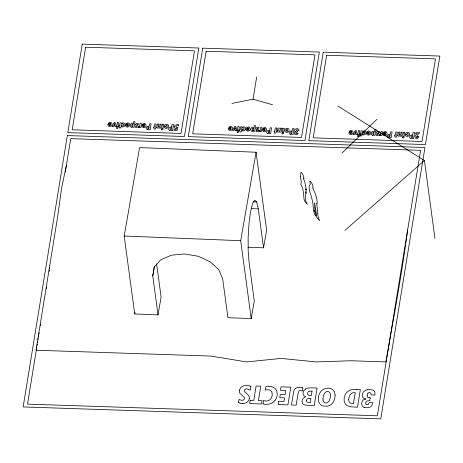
<?xml version="1.0" encoding="UTF-8"?>
<svg xmlns="http://www.w3.org/2000/svg" width="463" height="463" viewBox="0 0 463 463"><rect width="100%" height="100%" fill="white"/><g stroke="black" fill="none" stroke-linecap="round" stroke-linejoin="round"><path stroke-width="0.69" d="M367.113 395.396L367.385 396.918A1.945 1.447 -7.7 0 0 367.981 397.416L369.688 397.763M174.256 126.74L175.205 125.126L177.161 124.628A3.64 2.714 -7.7 0 1 178.643 124.894M407.625 229.966C401.843 274.189 393.579 318.012 385.899 361.921L350.919 360.752L316.246 361.921L280.948 358.42L246.594 361.921L210.978 356.082L36.056 350.236L57.603 216.985L61.608 188.1L66.423 165.193M418.847 136.898C416.168 141.904 412.637 135.809 417.366 133.743L415.624 133.685L415.791 132.673L419.628 132.8C420.109 131.718 413.795 139.05 417.348 137.517A4.989 3.721 -7.7 0 0 417.58 136.643M36.814 347.019L27.52 404.112L377.362 415.797L420.589 150.33L70.746 138.645L65.289 172.184M37.046 345.595L37.277 344.165M37.515 342.742L37.746 341.312M37.978 339.883L38.209 338.459M38.441 337.029L38.672 335.606M38.904 334.176L39.141 332.747M40.298 325.611L40.536 324.187M46.346 288.507L46.578 287.077M49.13 271.376L49.367 269.952M49.599 268.523L49.83 267.093M138.373 127.464L138.64 126.422M139.676 126.729L139.56 127.429L140.902 127.475L141.551 123.511L140.104 123.465L139.803 125.323A4.514 3.363 -7.7 0 1 139.618 126.029L139.502 126.191M148.785 128.76L149.057 127.122M171.235 129.513L171.507 127.869M263.545 247.844L266.63 230.157L256.091 152.234L139.606 147.575L124.194 236.032L134.733 313.955L158.028 314.886L152.761 275.925L154.214 267.082L160.759 259.801L171.414 255.188L184.546 253.944L198.158 256.253L210.185 261.774L218.785 269.663L222.651 278.714L227.923 317.676L251.218 318.608L254.303 300.915L249.03 261.954L248.174 250.992L248.151 237.652L248.967 223.976L250.495 212.042L252.503 203.668L254.691 200.126L256.716 201.961L258.279 208.882L263.545 247.844L248.018 247.225M242.456 129.733L242.282 130.78A2.575 1.921 -7.7 0 0 243.249 130.965C245.708 131.376 246.692 126.85 243.92 126.856A1.759 1.314 -7.7 0 0 242.89 127.053L242.722 128.095A0.891 0.666 -7.7 0 1 243.364 127.898C244.667 127.91 244.232 130.086 243.075 129.941A1.14 0.851 -7.7 0 1 242.462 129.727M231.934 103.417L253.047 99.198L256.67 76.939M253.354 130.618L253.255 131.226L254.609 131.272L255.512 125.71L254.129 125.664C255.078 130.034 252.289 125.294 251.201 128.089C250.639 129.102 250.512 131.232 252.127 131.232M258.875 131.486L259.141 130.45A1.007 0.747 -7.7 0 0 260.05 130.259M269.287 132.788L269.559 131.145M277.464 130.774L277.904 128.066L279.345 128.112C276.874 132.186 281.55 131.799 280.335 128.147L281.776 128.193L281.134 132.158L279.791 132.111C280.283 130.913 277.869 133.089 277.447 131.596A4.393 3.276 -7.7 0 1 277.482 130.774M238.468 402.567L238.977 399.442L241.483 400.281L243.214 400.148L244.435 399.042L244.308 397.468A3.067 2.286 -7.7 0 0 244.146 397.231L243.804 396.855A21.836 16.28 -7.7 0 0 242.299 395.587L239.851 393.209A4.526 3.374 -7.7 0 1 239.701 392.937A7.373 5.498 -7.7 0 1 239.429 390.65M291.736 133.535L292.008 131.897M250.859 386.455L250.263 390.13L247.016 388.851L245.483 389.065L244.423 389.881L244.395 391.449L246.357 393.301A22.484 16.761 -7.7 0 1 247.421 394.221L248.695 395.709A7.425 5.533 -7.7 0 1 249.25 398.481M297.344 131.359C297.894 132.765 295.272 131.978 295.84 133.466C296.06 133.813 296.65 133.761 296.858 133.419C301.176 132.621 294.109 136.984 294.497 133.008A1.626 1.21 -7.7 0 1 295.811 131.695M263.013 403.84L263.551 400.53A6.904 5.145 -7.7 0 0 266.022 401.027L266.879 400.987A4.242 3.16 -7.7 0 0 268.702 400.489L269.854 399.76A6.847 5.105 -7.7 0 0 270.838 398.753L272.07 396.108A14.949 11.147 -7.7 0 0 272.238 395.17L271.972 392.485A6.876 5.128 -7.7 0 0 271.202 391.212L270.27 390.425A4.387 3.27 -7.7 0 0 268.609 389.817L267.764 389.736A6.337 4.723 -7.7 0 0 265.258 390.095L265.831 386.53A7.333 5.469 -7.7 0 1 268.615 386.2M302.31 390.951L302.831 387.739M312.062 391.044L311.31 395.662L308.248 395.078A2.014 1.505 -7.7 0 1 307.791 394.586L307.6 393.475A6.303 4.699 -7.7 0 1 307.663 393.018L308.15 391.941A2.112 1.574 -7.7 0 1 308.96 391.333L312.016 391.044M373.855 134.646L373.757 135.254L375.111 135.294L376.014 129.738L374.631 129.692C375.597 133.94 372.779 129.385 371.702 132.111C371.141 133.124 371.013 135.26 372.628 135.254M379.376 135.514L379.643 134.473M389.788 136.811L390.06 135.173M412.238 137.563L412.51 135.919M370.25 397.758L369.775 400.663L366.8 401.027A2.014 1.499 -7.7 0 0 366.1 401.554L365.585 403.672L366.765 404.737L368.415 404.361L369.219 402.619L372.987 402.746L371.621 405.987A4.699 3.501 -7.7 0 1 369.439 407.347L367.037 407.718A9.086 6.777 -7.7 0 1 366.025 407.7L364.08 407.324M149.196 126.225L149.601 123.777L151.1 123.829L150.139 129.727L148.525 129.675A4.943 3.687 -7.7 0 1 147.928 129.628L147.315 129.501M171.646 126.978L172.051 124.53L173.55 124.582L172.589 130.479L170.974 130.427A4.943 3.687 -7.7 0 1 170.378 130.381L169.765 130.248M269.697 130.253L270.103 127.805L271.602 127.852L270.641 133.755L269.026 133.697A4.943 3.687 -7.7 0 1 268.43 133.657L267.817 133.523M292.147 131L292.552 128.552L294.051 128.604L293.091 134.501L291.476 134.449A4.943 3.687 -7.7 0 1 290.88 134.403L290.266 134.276M390.199 134.276L390.604 131.828L392.103 131.88L391.142 137.777L389.528 137.725A4.943 3.687 -7.7 0 1 388.932 137.679L388.318 137.552M412.649 135.028L413.054 132.58L414.553 132.626L413.592 138.53L411.977 138.472A4.943 3.687 -7.7 0 1 411.381 138.425L410.768 138.298M134.733 313.955L134.976 312.537M152.761 275.925L154.486 266.017M158.028 314.886L161.112 297.194L156.61 263.898M251.218 318.608L240.685 240.685L256.091 152.234M177.919 127.73L176.907 130.624L173.88 130.52L174.042 129.518L175.992 129.582L176.31 128.517M178.631 124.906L178.261 125.971L176.716 125.699L175.842 126.468L176.224 127.441L177.838 127.73M274.796 400.721L276.133 398.753L276.99 396.461A20.609 15.366 -7.7 0 0 277.268 394.956L276.822 391.027A10.828 8.074 -7.7 0 0 275.155 388.596L274.137 387.786A8.803 6.563 -7.7 0 0 271.665 386.657L268.615 386.206M341.914 153.091L376.992 119.24M344.987 230.319L424.426 160.534L337.845 105.986M368.079 393.104L368.166 393.029A1.725 1.285 -7.7 0 1 369.515 392.56L370.909 393.151L371.095 394.945L374.989 395.072L374.804 391.895A5.041 3.756 -7.7 0 0 372.663 390.054L370.278 389.586A9.966 7.425 -7.7 0 0 369.161 389.562L367.061 389.829M305.696 388.908L303.653 390.882L302.935 393.619L303.572 395.541L305.655 396.832L303.178 398.244L302.073 400.599A10.875 8.102 -7.7 0 0 302.003 401.213L302.513 403.435A4.213 3.143 -7.7 0 0 303.601 404.43L307.085 405.397L314.198 405.744L317.08 388.046L312.768 387.901A31.287 23.324 -7.7 0 0 309.851 387.884L308.659 387.982A6.141 4.578 -7.7 0 0 305.684 388.897M365.353 399.193L365.805 398.932L364.231 398.469A4.439 3.31 -7.7 0 1 362.373 396.588L362.263 394.87A10.979 8.184 -7.7 0 1 362.419 394.048L363.264 392.219A5.984 4.462 -7.7 0 1 367.055 389.817M369.769 397.763L370.192 397.752M242.259 403.574L243.897 403.487A5.608 4.184 -7.7 0 0 246.692 402.474A6.239 4.653 -7.7 0 0 248.475 400.721L249.123 399.222A10.082 7.518 -7.7 0 0 249.268 398.481M131.585 127.203C129.912 127.186 130.062 124.501 131.081 123.54C132.615 121.636 134.241 126.173 133.628 121.642L135.011 121.688L134.108 127.25L132.754 127.203L132.852 126.596A1.597 1.192 -7.7 0 1 131.642 127.279M298.924 130.468L297.628 130.421L297.489 129.744L296.771 129.704L296.314 130.902L297.159 131.359M417.603 136.643L418.87 136.683M356.869 389.371L360.37 389.493L357.488 407.191L350.989 406.832L347.134 405.6A7.877 5.874 -7.7 0 1 345.514 404.297L344.246 401.762L344.136 398.388A23.752 17.704 -7.7 0 1 344.489 396.548L345.624 393.822A9.59 7.148 -7.7 0 1 349.455 390.442A7.865 5.863 -7.7 0 1 352.841 389.476L353.066 389.447A23.416 17.455 -7.7 0 1 356.869 389.395M253.111 201.816L256.716 201.961M251.218 208.605L258.279 208.882M124.194 236.032L240.685 240.685M390.014 134.264L389.887 134.258A2.367 1.765 -7.7 0 0 387.323 135.578A2.367 1.765 -7.7 0 0 388.254 137.627M171.46 126.966L171.333 126.96A2.367 1.765 -7.7 0 0 168.769 128.28A2.367 1.765 -7.7 0 0 169.701 130.323M253.047 99.198L272.562 104.771M378.277 133.055L378.306 133.072A1.661 1.239 -7.7 0 1 377.854 132.748C383.138 130.416 373.155 131.052 377.38 133.911M257.775 129.032C261.757 131.828 252.242 132.123 257.278 130.19M256.861 129.877C252.804 126.671 262.828 126.694 257.364 128.72M378.474 133.165C381.848 136.064 372.779 135.977 377.779 134.212A1.551 1.157 -7.7 0 0 377.374 133.923M424.426 160.534L434.96 238.457M176.293 128.627A2.471 1.84 -7.7 0 1 174.14 126.735M171.055 129.565A1.175 0.88 -7.7 0 1 170.129 128.65A1.175 0.88 -7.7 0 1 171.345 127.805M147.251 129.576A2.367 1.765 -7.7 0 1 146.32 127.528A2.367 1.765 -7.7 0 1 148.843 126.237M148.606 128.812A1.175 0.88 -7.7 0 1 147.68 127.898A1.175 0.88 -7.7 0 1 148.895 127.053M139.641 126.723A1.458 1.088 -7.7 0 1 138.385 127.556M139.548 126.231A1.007 0.747 -7.7 0 1 138.651 126.387M410.704 138.373A2.367 1.765 -7.7 0 1 409.772 136.325A2.367 1.765 -7.7 0 1 412.296 135.034M412.058 137.615A1.175 0.88 -7.7 0 1 411.132 136.695A1.175 0.88 -7.7 0 1 412.348 135.856M389.609 136.863A1.175 0.88 -7.7 0 1 388.683 135.948A1.175 0.88 -7.7 0 1 389.898 135.103M379.388 135.607A1.458 1.088 -7.7 0 0 380.644 134.768L380.563 135.48L381.906 135.526L382.554 131.561L381.107 131.509L380.806 133.373A4.514 3.363 -7.7 0 1 380.621 134.073L380.505 134.235A1.007 0.747 -7.7 0 1 379.66 134.438M373.809 134.629A1.597 1.192 -7.7 0 1 372.646 135.323M295.811 131.833A2.193 1.638 -7.7 0 1 294.763 129.883A2.193 1.638 -7.7 0 1 297.275 128.679A2.193 1.638 -7.7 0 1 299 130.306M290.203 134.351A2.367 1.765 -7.7 0 1 289.271 132.302A2.367 1.765 -7.7 0 1 291.794 131.006M291.557 133.587A1.175 0.88 -7.7 0 1 290.631 132.673A1.175 0.88 -7.7 0 1 291.846 131.828M267.753 133.599A2.367 1.765 -7.7 0 1 266.821 131.55A2.367 1.765 -7.7 0 1 269.344 130.259M269.107 132.84A1.175 0.88 -7.7 0 1 268.181 131.926A1.175 0.88 -7.7 0 1 269.397 131.081M258.886 131.579A1.458 1.088 -7.7 0 0 260.142 130.745L260.061 131.451L261.404 131.498L262.052 127.533L260.605 127.487L260.304 129.351A4.514 3.363 -7.7 0 1 260.119 130.051M256.872 129.895A1.551 1.157 -7.7 0 1 257.295 130.184M257.781 129.021A1.661 1.239 -7.7 0 1 257.353 128.726M253.307 130.607A1.597 1.192 -7.7 0 1 252.144 131.301M250.9 386.414A7.437 5.544 -7.7 0 0 246.964 385.511L244.14 385.743A5.938 4.427 -7.7 0 0 240.384 388.098L239.55 389.887A10.695 7.975 -7.7 0 0 239.4 390.65M242.242 403.632A8.427 6.279 -7.7 0 1 238.497 402.544M263.001 403.858A7.391 5.51 -7.7 0 0 265.855 404.344L268.476 404.199A8.456 6.303 -7.7 0 0 271.301 403.331L272.985 402.347A11.043 8.236 -7.7 0 0 274.796 400.721M295.226 388.579A6.453 4.809 -7.7 0 1 302.75 387.838M295.244 388.602A5.128 3.826 -7.7 0 0 294.08 390.24L293.924 390.627A25.32 18.879 -7.7 0 0 293.49 392.641L291.464 404.986L296.175 405.142L298.097 393.452L298.971 390.986A1.458 1.088 -7.7 0 1 299.706 390.564L300.609 390.471A4.398 3.282 -7.7 0 1 302.281 390.98M365.342 399.135A3.895 2.905 -7.7 0 0 362.245 401.126L361.615 403.545L362.13 405.814A4.607 3.438 -7.7 0 0 364.074 407.336M367.223 395.385A5.55 4.138 -7.7 0 1 367.987 393.07M114.616 124.2L114.795 126.602L116.19 126.648L115.495 122.643L114.089 122.591L112.098 126.515L113.493 126.561L114.633 123.627L114.616 124.2M165.621 126.63C167.785 130.12 167.583 121.867 165.621 126.573M235.117 128.222L235.297 130.63L236.691 130.676L235.997 126.665L234.591 126.619L232.6 130.537L233.994 130.583L235.135 127.649L235.117 128.182M286.122 130.653C288.275 134.183 288.09 125.814 286.122 130.653M317.821 213.379L317.977 215.989L319.568 220.782L316.611 217.06L315.702 208.819L314.418 202.794L314.967 210.949L315.853 213.703C316.235 219.34 314.348 213.061 313.683 211.018L313.792 210.648L314.527 211.238L313.532 209.664L312.82 202.956C312.021 198.662 310.881 194.61 309.342 190.617L309.134 185.767L309.828 184.899C310.852 184.749 309.851 182.544 309.851 181.38L309.996 181.183C312.16 182.428 313.376 186.919 312.988 188.042L312.745 187.961C314.938 192.232 317.994 200.271 316.981 203.923L316.727 203.558L317.821 213.379M335.096 395.037C335.148 399.129 333.464 403.719 329.534 405.536A6.575 4.902 -7.7 0 1 327.509 406.184L323.047 406.028A6.551 4.885 -7.7 0 1 321.253 405.241C315.992 401.166 318.243 391.617 323.961 388.989A6.673 4.971 -7.7 0 1 325.975 388.359L327.74 388.191A8.953 6.673 -7.7 0 1 329.135 388.266L330.802 388.625A6.58 4.902 -7.7 0 1 332.527 389.481L334.408 391.779L335.096 395.037M355.619 132.25L355.798 134.652L357.193 134.698L356.498 130.688L355.092 130.641L353.101 134.559L354.496 134.606L355.636 131.677L355.619 132.21M406.624 134.681C408.8 138.206 408.574 129.843 406.624 134.681M107.92 124.778L108.29 125.977L109.453 126.492A2.737 2.043 -7.7 0 0 109.824 126.509C113.678 126.613 112.098 120.449 108.793 122.817C107.433 123.812 109.285 123.696 110.072 123.204C112.567 124.298 107.786 123.69 107.92 124.778M125.537 125.369L125.907 126.567L127.076 127.076A2.737 2.043 -7.7 0 0 127.441 127.093C131.295 127.198 129.721 121.034 126.416 123.407C125.027 124.42 126.914 124.281 127.69 123.789C130.19 124.888 125.409 124.281 125.537 125.369M141.933 125.919L142.303 127.111L143.466 127.626A2.737 2.043 -7.7 0 0 143.837 127.643C147.761 127.724 146.024 121.509 142.743 123.997C141.446 124.998 143.345 124.848 144.057 124.339C146.597 125.369 141.817 124.825 141.933 125.919M228.421 128.807L228.791 129.999L229.955 130.514A2.737 2.043 -7.7 0 0 230.325 130.531C234.249 130.612 232.507 124.397 229.231 126.891C227.935 127.886 229.833 127.736 230.545 127.232C233.086 128.257 228.3 127.713 228.421 128.807M246.038 129.391L246.409 130.589L247.578 131.104A2.737 2.043 -7.7 0 0 247.942 131.122C251.797 131.226 250.223 125.062 246.918 127.429C245.523 128.425 247.416 128.349 248.162 127.817C250.709 128.847 245.922 128.297 246.038 129.391M262.434 129.941L262.805 131.139L263.968 131.648A2.737 2.043 -7.7 0 0 264.338 131.666C268.193 131.77 266.613 125.606 263.314 127.979C261.925 128.992 263.794 128.836 264.587 128.361C267.087 129.455 262.295 128.818 262.434 129.941M348.923 132.829L349.293 134.027L350.456 134.536A2.737 2.043 -7.7 0 0 350.827 134.559C354.751 134.635 353.009 128.419 349.733 130.913C348.436 131.909 350.335 131.758 351.047 131.255C353.587 132.291 348.818 131.77 348.923 132.829M366.54 133.419L366.91 134.611L368.079 135.127A2.737 2.043 -7.7 0 0 368.444 135.144C372.298 135.248 370.724 129.084 367.419 131.451C366.03 132.464 367.9 132.314 368.693 131.839C371.193 132.927 366.395 132.285 366.54 133.419M382.936 133.963L383.306 135.161L384.469 135.676A2.737 2.043 -7.7 0 0 384.84 135.694C388.694 135.798 387.114 129.634 383.815 132.001C382.421 133.014 384.307 132.875 385.089 132.389C387.589 133.483 382.803 132.875 382.936 133.963M322.971 399.089L323.203 401.068L324.141 402.457A2.581 1.927 -7.7 0 0 325.165 402.891L326.444 402.932A2.575 1.921 -7.7 0 0 327.596 402.573L329.089 401.068L330.142 398.07A30.755 22.924 -7.7 0 0 330.374 396.675L330.293 393.648L329.303 392.068A2.581 1.921 -7.7 0 0 328.284 391.64L327.005 391.594A2.581 1.927 -7.7 0 0 325.854 391.958L324.227 393.683L323.226 396.785A30.564 22.785 -7.7 0 0 323.064 397.827L322.971 399.089M300.255 176.206L301.286 181.768L300.84 184.459C303.74 189.251 303.398 193.956 304.046 199.281L304.851 201.388L307.322 204.38L305.58 200.577L305.406 191.728L306.5 193.499L305.638 188.8L306.217 189.975L306.361 189.546L304.683 181.398L303.115 178.035C305.314 180.773 302.721 172.41 301.043 172.305L300.255 176.206M133.084 124.75C131.932 129.79 130.89 122.053 133.084 124.75M164.243 126.607C164.238 129.38 168.937 128.668 168.659 126.069C168.677 123.28 163.966 124.009 164.243 126.607M253.585 128.778C252.433 133.79 251.403 126.075 253.585 128.778M284.745 130.63C284.739 133.408 289.439 132.69 289.161 130.097C289.178 127.308 284.467 128.037 284.745 130.63M374.087 132.8C372.935 137.795 371.911 130.091 374.087 132.8M405.247 134.658C405.241 137.43 409.94 136.718 409.662 134.12C409.68 131.33 404.969 132.059 405.247 134.658M348.732 399.297L348.946 401.23L349.733 402.607A4.017 2.992 -7.7 0 0 350.885 403.377L353.414 403.811L355.237 392.612L353.142 392.74A4.138 3.085 -7.7 0 0 351.463 393.423L349.854 395.095L348.934 397.613A20.69 15.424 -7.7 0 0 348.784 398.643L348.732 399.297M135.346 124.663L136.377 125.861A1.551 1.157 -7.7 0 1 136.793 126.156C131.504 127.811 140.989 128.187 137.332 125.039A1.661 1.239 -7.7 0 1 136.851 124.697L137.146 124.263L138.02 124.541L138.75 123.76L136.55 123.384L135.346 124.622M109.152 124.917C109.384 127.175 112.683 123.465 109.152 124.917M126.769 125.502C127.007 127.765 130.3 124.049 126.769 125.502M143.165 126.052C143.374 128.274 146.69 124.697 143.165 126M229.654 128.94C229.862 131.162 233.178 127.585 229.654 128.888M247.271 129.53C247.479 131.752 250.796 128.176 247.271 129.478M263.667 130.074C263.904 132.337 267.197 128.627 263.667 130.074M350.155 132.962C350.393 135.225 353.68 131.515 350.155 132.962M367.772 133.552C368.01 135.815 371.303 132.1 367.772 133.552M384.168 134.102C384.406 136.359 387.699 132.649 384.168 134.102M125.12 124.506L124.443 126.295L122.747 126.943A2.575 1.921 -7.7 0 1 121.781 126.758L121.954 125.71A1.14 0.851 -7.7 0 0 122.568 125.93C123.766 126.029 124.148 123.824 122.863 123.887A0.891 0.666 -7.7 0 0 122.22 124.072L122.388 123.031A1.759 1.314 -7.7 0 1 123.418 122.834L124.663 123.303L125.12 124.506M158.433 126.683C159.185 128.592 160.638 123.876 159.833 124.119L161.274 124.171L160.632 128.135L159.289 128.089C159.781 126.897 157.374 129.055 156.945 127.574A4.393 3.276 -7.7 0 1 156.98 126.746L157.403 124.038L158.844 124.09L158.433 126.648M366.123 132.557L365.446 134.345L363.75 134.988A2.575 1.921 -7.7 0 1 362.784 134.802L362.957 133.755A1.14 0.851 -7.7 0 0 363.571 133.981C364.694 134.096 365.185 132.019 363.918 131.938A0.891 0.666 -7.7 0 0 363.224 132.123L363.391 131.081A1.759 1.314 -7.7 0 1 364.422 130.879L365.666 131.347L366.123 132.557M399.436 134.727C400.188 136.643 401.641 131.926 400.836 132.169L402.278 132.221L401.635 136.18L400.292 136.139C400.773 134.936 398.458 137.071 397.96 135.671A4.393 3.276 -7.7 0 1 397.983 134.797L398.406 132.088L399.847 132.14L399.436 134.692M306.541 400.582L306.616 401.323A2.309 1.719 -7.7 0 0 307.461 402.266L310.158 402.717L310.887 398.249L307.924 398.556A2.199 1.638 -7.7 0 0 306.94 399.332L306.599 400.159A5.209 3.883 -7.7 0 0 306.541 400.582M67.343 135.566L23.15 406.931L380.765 418.876L424.959 147.506L67.343 135.566M82.235 44.124L67.824 132.615L184.436 136.51L198.847 48.019L82.235 44.124M85.638 47.203L72.187 129.796L181.027 133.431L194.477 50.837L85.638 47.203M117.411 122.707L116.763 126.671L118.21 126.717L118.852 122.753L117.411 122.707M119.026 125.89L118.887 126.74L119.46 126.758L119.275 127.904L120.71 127.95L120.895 126.804L121.468 126.827L121.607 125.971L121.034 125.953L121.543 122.845L120.102 122.793L119.599 125.907L119.026 125.89M153.728 127.047L153.589 127.898L154.156 127.915L153.971 129.061L155.406 129.108L155.591 127.967L156.164 127.985L156.303 127.134L155.73 127.111L156.239 124.003L154.804 123.951L154.295 127.065L153.728 127.047M162.351 124.206L161.709 128.17L163.15 128.216L163.798 124.252L162.351 124.206M202.736 48.152L188.325 136.637L304.938 140.532L319.348 52.047L202.736 48.152M206.139 51.231L192.689 133.819L301.529 137.453L314.979 54.865L206.139 51.231M237.913 126.729L237.264 130.693L238.711 130.74L239.354 126.775L237.913 126.729M239.527 129.912L239.388 130.763L239.961 130.78L239.776 131.926L241.211 131.972L241.397 130.832L241.97 130.85L242.108 129.999L241.536 129.976L242.045 126.868L240.604 126.821L240.1 129.929L239.527 129.912M274.229 131.07L274.09 131.92L274.657 131.943L274.472 133.084L275.907 133.136L276.093 131.99L276.666 132.007L276.805 131.156L276.232 131.139L276.741 128.025L275.306 127.979L274.796 131.087L274.229 131.07M282.852 128.228L282.21 132.192L283.651 132.244L284.299 128.28L282.852 128.228M250.194 400.316L249.661 403.586L261.462 403.979L262 400.709L258.435 400.588L260.785 386.165L256.103 386.009L253.753 400.431L250.194 400.316M323.238 52.174L308.827 140.665L425.439 144.56L439.85 56.069L323.238 52.174M326.641 55.253L313.191 137.847L422.03 141.481L435.48 58.888L326.641 55.253M278.657 401.265L278.124 404.54L287.934 404.865L290.816 387.166L281.006 386.842L280.445 390.297L285.746 390.471L285.075 394.621L280.265 394.459L279.739 397.705L284.542 397.867L283.964 401.444L278.657 401.265M358.414 130.751L357.766 134.716L359.213 134.768L359.855 130.803L358.414 130.751M360.029 133.934L359.89 134.791L360.463 134.808L360.278 135.948L361.713 136L361.898 134.855L362.471 134.872L362.61 134.021L362.037 134.004L362.546 130.89L361.105 130.844L360.602 133.957L360.029 133.934M394.731 135.092L394.592 135.948L395.159 135.966L394.974 137.112L396.409 137.158L396.594 136.012L397.167 136.035L397.306 135.179L396.733 135.161L397.242 132.048L395.807 132.001L395.298 135.115L394.731 135.092M403.354 132.256L402.712 136.22L404.153 136.267L404.801 132.302L403.354 132.256M161.905 129.854A0.845 0.631 -7.7 0 0 163.092 129.154A0.845 0.631 -7.7 0 0 161.766 128.772A0.845 0.631 -7.7 0 0 161.905 129.854M116.965 128.355A0.845 0.631 -7.7 0 0 118.152 127.649A0.845 0.631 -7.7 0 0 116.826 127.273A0.845 0.631 -7.7 0 0 116.965 128.355M402.908 137.905A0.845 0.631 -7.7 0 0 404.095 137.198A0.845 0.631 -7.7 0 0 402.769 136.822A0.845 0.631 -7.7 0 0 402.908 137.905M357.968 136.406A0.845 0.631 -7.7 0 0 359.155 135.7A0.845 0.631 -7.7 0 0 357.83 135.323A0.845 0.631 -7.7 0 0 357.968 136.406M282.407 133.882A0.845 0.631 -7.7 0 0 283.593 133.176A0.845 0.631 -7.7 0 0 282.268 132.8A0.845 0.631 -7.7 0 0 282.407 133.882M237.467 132.377A0.845 0.631 -7.7 0 0 238.653 131.677A0.845 0.631 -7.7 0 0 237.328 131.295A0.845 0.631 -7.7 0 0 237.467 132.377"/></g></svg>
